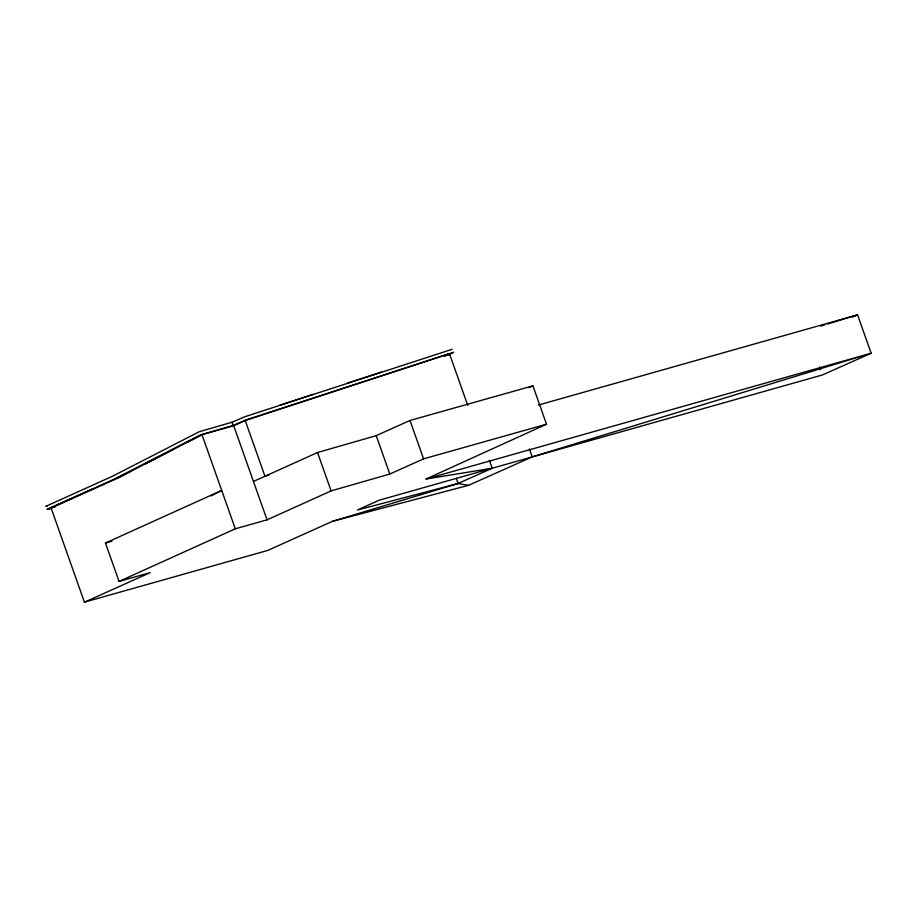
<?xml version="1.0" encoding="UTF-8"?>
<svg xmlns="http://www.w3.org/2000/svg" width="917" height="917" viewBox="0 0 917 917"><rect width="100%" height="100%" fill="white"/><g stroke="black" fill="none" stroke-linecap="round" stroke-linejoin="round"><path stroke-width="1.38" d="M452.127 349.297L244.885 416.719L232.058 422.233L199.241 431.735L112.287 476.336L45.85 506.299L47.306 506.046M444.481 356.404L448.264 354.34M448.275 355.2L453.583 352.243L246.02 419.917L233.193 425.431L200.365 434.933L113.421 479.534L47.008 509.52L51.192 508.465M538.313 405.062L857.555 314.829L871.15 353.217L822.423 374.961L492.188 468.232L458.087 483.511L332.39 521.36L267.718 550.441L84.433 602.171L51.1 508.041L116.883 478.502L201.969 434.681L233.72 425.729L245.229 420.525L449.456 353.698L467.785 405.452M116.883 478.502L131.074 471.2M145.241 463.899L173.622 449.284M187.79 441.983L201.969 434.681L235.302 528.8L119.05 581.401L105.455 543.024L221.708 490.423L211.07 495.902M529.029 387.604L532.915 385.839L546.509 424.216L426.05 479.006L492.188 468.232L489.369 460.288M253.459 481.459L317.523 452.517L376.211 435.655L409.991 420.467L532.915 385.839M235.302 528.8L267.042 519.847L331.117 490.893L389.805 474.032L423.585 458.855L546.509 424.216M47.959 508.935L91.597 489.334M84.433 602.171L150.216 572.621L119.05 581.401M332.39 521.36L468.564 485.322L532.227 456.884L871.15 353.217L426.05 479.006M852.558 317.064L857.555 314.829L827.489 324.033M279.318 405.452L313.35 394.31M347.394 383.168L381.426 372.027M269.059 474.926L264.967 476.267L245.229 420.525M820.658 326.12L824.761 324.87M51.1 508.041L55.238 506.883M105.455 543.024L111.954 541.202M492.188 468.232L379.088 500.246L357.481 509.99L458.087 483.511L468.564 485.322M819.603 367.018L820.543 369.666M529.418 448.94L532.227 456.884M456.219 478.215L458.087 483.511M409.991 420.467L423.585 458.855M376.211 435.655L389.805 474.032M317.523 452.517L331.117 490.893M233.72 425.729L267.042 519.847M232.058 422.233L233.193 425.431"/></g></svg>
